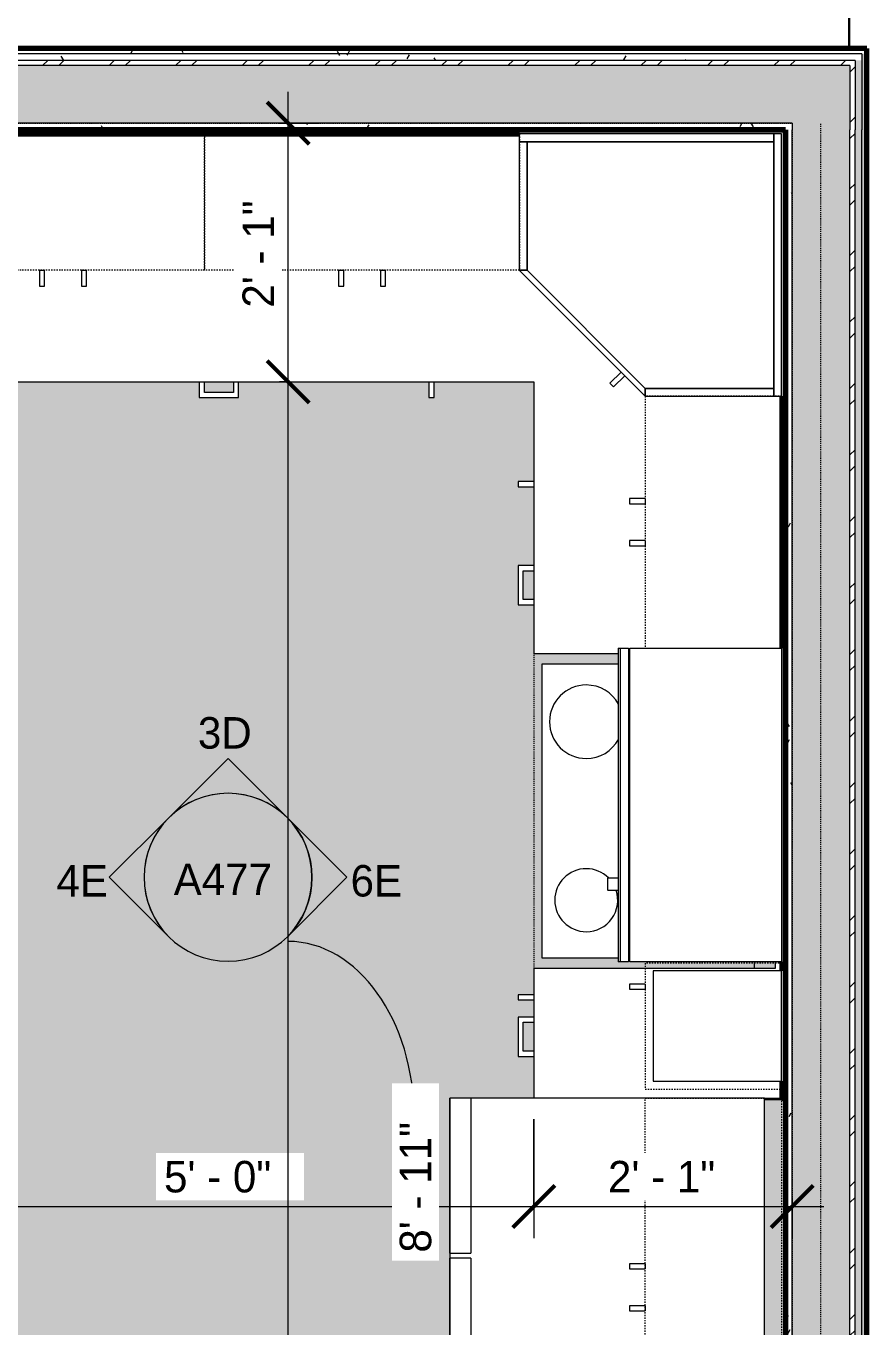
# Model space of a CAD drawing. Header units: inches. Extents: x -3927 to -2736, y 120 to 11438.
# Drawn here: x -3559.7 to -3479.5, y 11248.6 to 11372.5 of the extents above; entities that cross this region are included whole.
import ezdxf

# ---------------------------------------------------------------- set-up
doc = ezdxf.new("R2010")
doc.units = ezdxf.units.IN
doc.header["$MEASUREMENT"] = 0
doc.linetypes.add('Dash', pattern=[0.25, 0.125, -0.125])
doc.linetypes.add('Dash 3_32_', pattern=[0.1875, 0.09375, -0.09375])
for name, color, linetype, lineweight in [('0-1', 7, 'Continuous', 5), ('A-ANNO-DIMS', 211, 'Continuous', 9), ('A-ANNO-DIMS-32', 211, 'Continuous', 9), ('A-DETL-1', 90, 'Dash 3_32_', 18), ('A-FLOR-1', 250, 'Continuous', 18), ('A-WALL-2', 250, 'Continuous', 18), ('A-WALL-3', 113, 'Continuous', 70), ('A-WALL-4', 113, 'Continuous', 9), ('A-WALL-PATT-1', 7, 'Continuous', 9), ('A-WALL-PATT-2', 253, 'Continuous', 9), ('A-WALL-PATT-3', 8, 'Continuous', 9), ('G-ANNO-SYMB-2', 111, 'Continuous', 9), ('I-WALL-1', 10, 'Continuous', 70), ('Q-CASE', 31, 'Continuous', 9), ('Q-CASE-1', 31, 'Dash', 9), ('Q-SPCQ', 91, 'Continuous', 9)]:
    doc.layers.add(name, color=color, linetype=linetype, lineweight=lineweight)
doc.layers.add('A-AREA-PATT-1', color=7, linetype='Continuous', lineweight=9, transparency=1)
doc.styles.add('Century Gothic', font='ufonts.com_century-gothic.ttf', dxfattribs={"height": 3})
doc.dimstyles.new('OD_1__HACK_2', dxfattribs={"dimscale": 12, "dimtxt": 3.132505, "dimasz": 0.333333, "dimexe": 0.25, "dimexo": 0.166667, "dimgap": 0.041667, "dimtad": 1, "dimdec": 0, "dimzin": 3, "dimdsep": 46, "dimlunit": 4, "dimtxsty": 'Century Gothic', "dimblk1": 'OBLIQUE', "dimblk2": 'OBLIQUE', "dimsah": 1, "dimcen": 0.09, "dimdle": 0.25, "dimazin": 0, "dimtfac": 1, "dimtdec": 4, "dimtix": 1, "dimtmove": 0, "dimatfit": 3, "dimfxl": 1, "dimtvp": 1, "dimtfill": 1, "dimfrac": 2, "dimtolj": 1, "dimtzin": 0, "dimarcsym": 2})
doc.dimstyles.new('OD_1__HACK_2_1', dxfattribs={"dimscale": 12, "dimtxt": 3.132505, "dimasz": 0.333333, "dimexe": 0.25, "dimexo": 0.166667, "dimgap": 0.041667, "dimtad": 1, "dimdec": 0, "dimzin": 3, "dimdsep": 46, "dimlunit": 4, "dimtxsty": 'Century Gothic', "dimblk1": 'OBLIQUE', "dimblk2": 'OBLIQUE', "dimsah": 1, "dimcen": 0.09, "dimdle": 0.25, "dimazin": 0, "dimtfac": 1, "dimtdec": 4, "dimtix": 1, "dimtmove": 1, "dimatfit": 3, "dimfxl": 1, "dimtvp": 1, "dimtfill": 1, "dimfrac": 2, "dimtolj": 1, "dimtzin": 0, "dimarcsym": 2})
pattern_1 = [(0, (0, 0), (10.24, 2.56), [0.422, -7.258, 0.422, -7.258, -40.96]), (0, (0, 0), (10.24, 2.56), [-15.36, 0.422, -14.938, 0.422, -7.258, -17.92]), (0, (0, 0), (10.24, 2.56), [-38.4, 0.422, -4.698, 0.422, -12.378]), (120, (3.84, 1.28), (-7.33702503, 7.58810013), [0.422, -7.258, 0.422, -7.258, -40.96]), (120, (3.84, 1.28), (-7.33702503, 7.58810013), [-15.36, 0.422, -14.938, 0.422, -7.258, -17.92]), (120, (3.84, 1.28), (-7.33702503, 7.58810013), [-38.4, 0.422, -4.698, 0.422, -12.378]), (240, (5.12, 6.4), (-2.90297497, -10.14810013), [0.422, -7.258, 0.422, -7.258, -40.96]), (240, (5.12, 6.4), (-2.90297497, -10.14810013), [-15.36, 0.422, -14.938, 0.422, -7.258, -17.92]), (240, (5.12, 6.4), (-2.90297497, -10.14810013), [-38.4, 0.422, -4.698, 0.422, -12.378])]
pattern_2 = [(45, (0, 0), (-3.1678384, 3.1678384), []), (45, (0, 4.8), (-3.1678384, 3.1678384), [])]
pattern_3 = [(161.57, (0.16, 0.16), (-1.279773737, -0.000426766), [0, -9.107, 1.011, 0]), (18.43, (-0.16, 0.16), (-1.279773737, 0.000426766), [0, -9.107, 1.011, 0]), (108.43, (0.16, 0.16), (0.639452382, -3.199964008), [3.035, -7.083]), (71.57, (-0.16, 0.16), (0.639452382, 3.199964008), [3.035, -7.083])]

# ---------------------------------------------------------------- blocks, each defined once
blk = doc.blocks.new('CTR - 1st Phase - Shell_rvt-1-2ND _ 3RD FLOOR - 1BD D - ADA TYPE B')
at = {"layer": 'A-FLOR-1'}
for p, q in [((-3481.32, 11434.99), (-3481.32, 11370.36)), ((-3481.17, 11370.36), (-3481.17, 11434.99))]:
    blk.add_line(p, q, dxfattribs=at)
blk = doc.blocks.new('CTR - 1st Phase - Common Walls_rvt-1-2ND _ 3RD FLOOR - 1BD D - ADA TYPE B')
at = {"layer": 'A-WALL-PATT-1'}
h = blk.add_hatch(dxfattribs=at)
h.set_pattern_fill('FP_1', color=256, style=0, pattern_type=2)
h.set_pattern_definition(pattern_1)
h.paths.add_polyline_path([(-3649.52, 11369.86), (-3649.52, 11370.36), (-3651.65, 11370.36), (-3651.65, 11369.86), (-3651.15, 11369.86)], flags=0)
h.paths.add_polyline_path([(-3479.55, 11369.86), (-3479.55, 11370.36), (-3609.52, 11370.36), (-3609.52, 11369.86), (-3480.05, 11369.86)], flags=0)
h = blk.add_hatch(dxfattribs=at)
h.set_pattern_fill('FP_1', color=256, style=0, pattern_type=2)
h.set_pattern_definition(pattern_1)
h.paths.add_polyline_path([(-3649.52, 11369.24), (-3649.52, 11369.86), (-3652.27, 11369.86), (-3652.27, 11369.24), (-3651.15, 11369.24)], flags=0)
h.paths.add_polyline_path([(-3602.42, 11369.24), (-3480.05, 11369.24), (-3480.05, 11369.86), (-3609.52, 11369.86), (-3609.52, 11369.24)], flags=0)
h = blk.add_hatch(dxfattribs=at)
h.set_pattern_fill('FP_1', color=256, style=0, pattern_type=2)
h.set_pattern_definition(pattern_1)
h.paths.add_polyline_path([(-3480.22, 11123.15), (-3480.05, 11123.15), (-3480.05, 11369.24), (-3480.67, 11369.24), (-3480.67, 11123.15)], flags=0)
h = blk.add_hatch(dxfattribs=at)
h.set_pattern_fill('FP_1', color=256, style=0, pattern_type=2)
h.set_pattern_definition(pattern_1)
h.paths.add_polyline_path([(-3479.68, 11123.15), (-3479.55, 11123.15), (-3479.55, 11369.86), (-3480.05, 11369.86), (-3480.05, 11123.15)], flags=0)
h = blk.add_hatch(dxfattribs=at)
h.set_pattern_fill('FP_1', color=256, style=0, pattern_type=2)
h.set_pattern_definition(pattern_1)
h.paths.add_polyline_path([(-3486.67, 11362.61), (-3486.67, 11363.24), (-3609.52, 11363.24), (-3609.52, 11362.61), (-3487.3, 11362.61)], flags=0)
h.paths.add_polyline_path([(-3658.27, 11362.61), (-3649.52, 11362.61), (-3649.52, 11363.24), (-3658.9, 11363.24), (-3658.9, 11362.61)], flags=0)
h = blk.add_hatch(dxfattribs=at)
h.set_pattern_fill('FP_1', color=256, style=0, pattern_type=2)
h.set_pattern_definition(pattern_1)
h.paths.add_polyline_path([(-3486.67, 11129.81), (-3486.67, 11362.61), (-3487.3, 11362.61), (-3487.3, 11130.44), (-3486.71, 11129.85)], flags=0)
at = {"layer": 'A-WALL-PATT-2'}
h = blk.add_hatch(dxfattribs=at)
h.set_pattern_fill('FP_2', color=256, style=0, pattern_type=2)
h.set_pattern_definition(pattern_3)
h.paths.add_polyline_path([(-3534.05, 11363.24), (-3481.17, 11363.24), (-3481.17, 11368.74), (-3609.52, 11368.74), (-3609.52, 11363.24), (-3565.87, 11363.24)], flags=0)
h.paths.add_polyline_path([(-3649.52, 11363.24), (-3649.52, 11368.74), (-3658.27, 11368.74), (-3658.27, 11363.24)], flags=0)
h = blk.add_hatch(dxfattribs=at)
h.set_pattern_fill('FP_2', color=256, style=0, pattern_type=2)
h.set_pattern_definition(pattern_3)
h.paths.add_polyline_path([(-3486.67, 11123.15), (-3481.17, 11123.15), (-3481.17, 11363.24), (-3486.67, 11363.24), (-3486.67, 11123.19)], flags=0)
at = {"layer": 'A-WALL-PATT-3'}
h = blk.add_hatch(dxfattribs=at)
h.set_pattern_fill('FP_3', color=256, style=0, pattern_type=2)
h.set_pattern_definition(pattern_2)
h.paths.add_polyline_path([(-3534.05, 11368.74), (-3480.67, 11368.74), (-3480.67, 11369.24), (-3609.52, 11369.24), (-3609.52, 11368.74), (-3566.96, 11368.74)], flags=0)
h.paths.add_polyline_path([(-3652.77, 11368.74), (-3649.52, 11368.74), (-3649.52, 11369.24), (-3652.77, 11369.24), (-3652.77, 11369.16)], flags=0)
h = blk.add_hatch(dxfattribs=at)
h.set_pattern_fill('FP_3', color=256, style=0, pattern_type=2)
h.set_pattern_definition(pattern_2)
h.paths.add_polyline_path([(-3481.17, 11123.15), (-3480.67, 11123.15), (-3480.67, 11368.74), (-3481.17, 11368.74), (-3481.17, 11123.19)], flags=0)
at = {"layer": 'A-WALL-2'}
for p, q in [((-3480.05, 11369.86), (-3609.52, 11369.86)), ((-3480.67, 11369.24), (-3609.52, 11369.24)), ((-3480.67, 11369.24), (-3480.67, 11368.74)), ((-3480.05, 11369.86), (-3480.05, 11369.24)), ((-3480.05, 11369.24), (-3480.05, 11362.61)), ((-3481.17, 11368.74), (-3609.52, 11368.74)), ((-3481.17, 11368.74), (-3481.17, 11363.24)), ((-3480.67, 11368.74), (-3480.67, 11362.61)), ((-3486.67, 11363.24), (-3609.52, 11363.24)), ((-3486.67, 11363.24), (-3486.67, 11362.61)), ((-3481.17, 11363.24), (-3481.17, 11362.61)), ((-3486.67, 11129.81), (-3486.67, 11362.61)), ((-3481.17, 11123.15), (-3481.17, 11362.61)), ((-3480.67, 11123.15), (-3480.67, 11362.61)), ((-3480.05, 11123.15), (-3480.05, 11362.61))]:
    blk.add_line(p, q, dxfattribs=at)
at = {"layer": 'I-WALL-1'}
for p, q in [((-3479.55, 11370.36), (-3609.52, 11370.36)), ((-3479.55, 11369.86), (-3479.55, 11370.36)), ((-3479.55, 11362.61), (-3479.55, 11369.86)), ((-3609.52, 11362.61), (-3487.3, 11362.61)), ((-3487.3, 11362.61), (-3487.3, 11130.44)), ((-3479.55, 11123.15), (-3479.55, 11362.61))]:
    blk.add_line(p, q, dxfattribs=at)
blk = doc.blocks.new('Refrigerator_-_Side-by-Side_6047 - 36_ X 30_-345559-2ND _ 3RD FLOOR - 1BD D - ADA TYPE B')
at = {"layer": 'Q-SPCQ'}
for p, q in [((17.87, 14.42), (-17.88, 14.42)), ((-17.88, 14.42), (-17.88, -15.58)), ((17.87, -15.58), (17.87, 14.42)), ((-17.88, -13.58), (-3.13, -13.58)), ((-17.88, -13.58), (-17.88, -15.58)), ((-3.13, -15.58), (-3.13, -13.58)), ((-2.63, -13.58), (17.87, -13.58)), ((-2.63, -13.58), (-2.63, -15.58)), ((17.87, -15.58), (17.87, -13.58)), ((-17.88, -15.58), (17.87, -15.58)), ((-3.13, -15.58), (-17.88, -15.58)), ((17.87, -15.58), (-2.63, -15.58))]:
    blk.add_line(p, q, dxfattribs=at)
blk = doc.blocks.new('Range - 24_ x 30_-2320547-2ND _ 3RD FLOOR - 1BD D - ADA TYPE B')
at = {"layer": 'Q-SPCQ'}
blk.add_line((29.37, 22), (30, 22), dxfattribs=at)
for centre, radius, start, end in [((6.5, 6), 3.5, 118.666, 180), ((6.5, 6), 3.5, 360, 61.334), ((23.5, 6), 3, 360, 108.3771), ((23.5, 6), 3, 135.2343, 180), ((6.5, 6), 3.5, 180, 0), ((23.5, 6), 3, 180, 360)]:
    blk.add_arc(centre, radius, start, end, dxfattribs=at)
blk = doc.blocks.new('308 - 308-2727439-2ND _ 3RD FLOOR - 1BD D - ADA TYPE B')
at = {"layer": 'Q-CASE'}
for p, q in [((0, 25.19), (-12, 13.19)), ((0, 24.44), (0, 25.19)), ((0, 25.19), (0, 24.44)), ((12.25, 25.19), (0, 25.19)), ((12.25, 24.44), (12.25, 25.19)), ((13, 25.19), (12.25, 25.19)), ((12.25, 25.19), (12.25, 0.94)), ((13, 0.94), (13, 25.19)), ((0, 24.44), (-11.25, 13.19)), ((-11.25, 13.19), (0, 24.44)), ((12.25, 24.44), (0, 24.44)), ((0, 24.44), (12.25, 24.44)), ((12.25, 0.94), (12.25, 24.44)), ((-10.76, 16.55), (-11.11, 16.2)), ((-11.11, 16.2), (-10.05, 15.14)), ((-9.7, 15.49), (-10.76, 16.55)), ((-12, 13.19), (-11.25, 13.19)), ((-12, 13.19), (-12, 0.94)), ((-11.25, 13.19), (-12, 13.19)), ((-11.25, 13.19), (-11.25, 0.94)), ((-11.25, 0.94), (-11.25, 13.19)), ((-12, 0.94), (-11.25, 0.94)), ((13, 0.94), (-12, 0.94)), ((-12, 0.94), (-12, 0.19)), ((-12, 0.19), (13, 0.19)), ((-11.25, 0.94), (12.25, 0.94)), ((12.25, 0.94), (13, 0.94)), ((13, 0.19), (13, 0.94))]:
    blk.add_line(p, q, dxfattribs=at)
blk = doc.blocks.new('30quot_MicrowaveVent_11166 - 70cm miele oven-2322118-2ND _ 3RD FLOOR - 1BD D - ADA TYPE B')
at = {"layer": 'Q-CASE'}
for p, q in [((-14.2, -14.49), (-14.2, 0)), ((15.68, 0), (-14.2, 0)), ((15.68, 0), (15.68, -14.49)), ((15.68, -14.49), (-14.2, -14.49)), ((-14.2, -14.61), (15.68, -14.61)), ((-14.2, -15.39), (-14.2, -14.61)), ((15.68, -14.61), (15.68, -15.39)), ((-14.2, -15.6), (-14.2, -15.39)), ((-14.2, -15.39), (15.68, -15.39)), ((-14.2, -15.6), (15.68, -15.6)), ((7.69, -16.55), (7.69, -15.63)), ((8.88, -15.63), (8.88, -16.55)), ((15.68, -15.39), (15.68, -15.6)), ((7.69, -16.6), (8.88, -16.6))]:
    blk.add_line(p, q, dxfattribs=at)
blk = doc.blocks.new('300 Series Wall Hung Cabinet_302 - 24_ X 36_-2573584-2ND _ 3RD FLOOR - 1BD D - ADA TYPE B')
at = {"layer": 'Q-CASE'}
for p, q in [((-2.25, -13.19), (-1.76, -13.19)), ((-2.25, -13.19), (-2.25, -14.69)), ((-1.76, -14.69), (-1.76, -13.19)), ((1.75, -13.19), (2.24, -13.19)), ((1.75, -13.19), (1.75, -14.69)), ((2.24, -14.69), (2.24, -13.19)), ((-2.25, -14.69), (-1.76, -14.69)), ((1.75, -14.69), (2.24, -14.69))]:
    blk.add_line(p, q, dxfattribs=at)
at = {"layer": 'Q-CASE-1'}
for p, q in [((12, -0.19), (-12, -0.19)), ((-12, -0.19), (-12, -13.19)), ((12, -13.19), (12, -0.19)), ((-12, -13.19), (12, -13.19))]:
    blk.add_line(p, q, dxfattribs=at)
blk = doc.blocks.new('Single Door 1 Drawer 211 - 211 Base Cabinet Single Door1 Drawer 12_-2709705-2ND _ 3RD FLOOR - 1BD D - ADA TYPE B')
at = {"layer": 'Q-CASE'}
for p, q in [((-3.39, 25.5), (-7.14, 25.5)), ((-7.14, 25.5), (-7.14, 24)), ((-6.64, 24), (-6.64, 25)), ((-6.64, 25), (-3.89, 25)), ((-3.89, 25), (-3.89, 24)), ((-3.39, 24), (-3.39, 25.5)), ((-1.27, 25.5), (-1.76, 25.5)), ((-1.76, 25.5), (-1.76, 24)), ((-1.27, 24), (-1.27, 25.5)), ((-11.26, 2), (-11.26, 0))]:
    blk.add_line(p, q, dxfattribs=at)
blk = doc.blocks.new('300 Series Wall Hung Cabinet_302 - 30_ X 36_-2573882-2ND _ 3RD FLOOR - 1BD D - ADA TYPE B')
at = {"layer": 'Q-CASE'}
for p, q in [((-1.76, 14.69), (-2.25, 14.69)), ((-2.25, 14.69), (-2.25, 13.19)), ((-1.76, 13.19), (-1.76, 14.69)), ((2.24, 14.69), (1.75, 14.69)), ((1.75, 14.69), (1.75, 13.19)), ((2.24, 13.19), (2.24, 14.69)), ((-1.76, 13.19), (-2.25, 13.19)), ((2.24, 13.19), (1.75, 13.19))]:
    blk.add_line(p, q, dxfattribs=at)
at = {"layer": 'Q-CASE-1'}
for p, q in [((-15, 0.19), (-15, 13.19)), ((-15, 13.19), (15, 13.19)), ((15, 13.19), (15, 0.19)), ((15, 0.19), (-15, 0.19))]:
    blk.add_line(p, q, dxfattribs=at)
blk = doc.blocks.new('Base Cabinet 4 Drawer 254 - Base Cabinet 4 Drawer 254 12_-2556189-2ND _ 3RD FLOOR - 1BD D - ADA TYPE B')
at = {"layer": 'Q-CASE'}
for p, q in [((-1.14, -24), (-1.14, -25.5)), ((-0.64, -25), (-0.64, -24)), ((2.11, -24), (2.11, -25)), ((2.61, -25.5), (2.61, -24)), ((-1.14, -25.5), (2.61, -25.5)), ((2.11, -25), (-0.64, -25))]:
    blk.add_line(p, q, dxfattribs=at)
blk = doc.blocks.new('300 Series Wall Hung Cabinet_302 - 18_ x 36_-2359323-2ND _ 3RD FLOOR - 1BD D - ADA TYPE B')
at = {"layer": 'Q-CASE'}
for p, q in [((-1.76, 14.69), (-2.25, 14.69)), ((-2.25, 14.69), (-2.25, 13.19)), ((-1.76, 13.19), (-1.76, 14.69)), ((2.24, 14.69), (1.75, 14.69)), ((1.75, 14.69), (1.75, 13.19)), ((2.24, 13.19), (2.24, 14.69)), ((-1.76, 13.19), (-2.25, 13.19)), ((2.24, 13.19), (1.75, 13.19))]:
    blk.add_line(p, q, dxfattribs=at)
at = {"layer": 'Q-CASE-1'}
for p, q in [((-18, 0.19), (-18, 13.19)), ((-18, 13.19), (18, 13.19)), ((18, 13.19), (18, 0.19)), ((18, 0.19), (-18, 0.19))]:
    blk.add_line(p, q, dxfattribs=at)
blk = doc.blocks.new('300 Series Wall Hung Cabinet_301 - 12_-2216986-2ND _ 3RD FLOOR - 1BD D - ADA TYPE B')
at = {"layer": 'Q-CASE'}
for p, q in [((5.25, -0.19), (-5.25, -0.19)), ((-5.25, -0.19), (-5.25, -12.44)), ((5.25, -12.44), (5.25, -0.19)), ((-5.25, -12.44), (5.25, -12.44)), ((-4, -13.19), (-3.51, -13.19)), ((-4, -13.19), (-4, -14.69)), ((-3.51, -14.69), (-3.51, -13.19)), ((-4, -14.69), (-3.51, -14.69))]:
    blk.add_line(p, q, dxfattribs=at)
at = {"layer": 'Q-CASE-1'}
for p, q in [((6, -0.19), (-6, -0.19)), ((-6, -0.19), (-6, -13.19)), ((6, -13.19), (6, -0.19)), ((-6, -13.19), (6, -13.19))]:
    blk.add_line(p, q, dxfattribs=at)
blk = doc.blocks.new('Base Cabinet Corner 197 - Base Cabinet Corner 197-2565125-2ND _ 3RD FLOOR - 1BD D - ADA TYPE B')
at = {"layer": 'Q-CASE'}
for p, q in [((10.24, -24), (10.24, -25.5)), ((10.73, -25.5), (10.73, -24)), ((10.24, -25.5), (10.73, -25.5)), ((2.23, -33.51), (0.74, -33.51)), ((0.74, -34), (2.23, -34)), ((2.23, -34), (2.23, -33.51))]:
    blk.add_line(p, q, dxfattribs=at)
blk = doc.blocks.new('300 Series Wall Hung Cabinet_302 - 27_ X 36_-2605031-2ND _ 3RD FLOOR - 1BD D - ADA TYPE B')
at = {"layer": 'Q-CASE'}
for p, q in [((-1.76, 14.69), (-2.25, 14.69)), ((-2.25, 14.69), (-2.25, 13.19)), ((-1.76, 13.19), (-1.76, 14.69)), ((2.24, 14.69), (1.75, 14.69)), ((1.75, 14.69), (1.75, 13.19)), ((2.24, 13.19), (2.24, 14.69)), ((-1.76, 13.19), (-2.25, 13.19)), ((2.24, 13.19), (1.75, 13.19))]:
    blk.add_line(p, q, dxfattribs=at)
at = {"layer": 'Q-CASE-1'}
for p, q in [((-13.5, 0.19), (-13.5, 13.19)), ((-13.5, 13.19), (13.5, 13.19)), ((13.5, 13.19), (13.5, 0.19)), ((13.5, 0.19), (-13.5, 0.19))]:
    blk.add_line(p, q, dxfattribs=at)
blk = doc.blocks.new('Base Cabinet 3 Drawer 230 - Base Cabinet 3 Drawer 230 36_-2567957-2ND _ 3RD FLOOR - 1BD D - ADA TYPE B')
at = {"layer": 'Q-CASE'}
for p, q in [((-1.14, -24), (-1.14, -25.5)), ((-0.64, -25), (-0.64, -24)), ((2.11, -24), (2.11, -25)), ((2.61, -25.5), (2.61, -24)), ((-1.14, -25.5), (2.61, -25.5)), ((2.11, -25), (-0.64, -25))]:
    blk.add_line(p, q, dxfattribs=at)
blk = doc.blocks.new('Elevation - Filled Arrow-152140-2ND _ 3RD FLOOR - 1BD D - ADA TYPE B')
at = {"layer": 'G-ANNO-SYMB-2'}
for start, end in [(360, 180), (180, 360)]:
    blk.add_arc((0, 0), 0.25, start, end, dxfattribs=at)
blk = doc.blocks.new('Elevation - Filled Arrow-151867-2ND _ 3RD FLOOR - 1BD D - ADA TYPE B')
at = {"layer": 'G-ANNO-SYMB-2'}
for p, q in [((0, 0.3536), (-0.1768, 0.1768)), ((0.1768, 0.1768), (0, 0.3536))]:
    blk.add_line(p, q, dxfattribs=at)
blk.add_arc((0, 0), 0.25, 45, 135, dxfattribs=at)
blk = doc.blocks.new('DIMBLOCK6-2ND _ 3RD FLOOR - 1BD D - ADA TYPE B')
at = {"layer": 'A-ANNO-DIMS-32'}
for p, q in [((-3511.3, 11268.36), (-3511.3, 11257.04)), ((-3511.3, 11260.04), (-3511.3, 11268.36)), ((-3571.3, 11260.87), (-3571.3, 11257.04)), ((-3571.3, 11260.04), (-3571.3, 11260.87)), ((-3571.3, 11260.04), (-3511.3, 11260.04))]:
    blk.add_line(p, q, dxfattribs=at)
at = {"layer": 'A-ANNO-DIMS-32', "lineweight": 50}
for p, q in [((-3571.3, 11260.04), (-3569.3, 11262.04)), ((-3511.3, 11260.04), (-3509.3, 11262.04)), ((-3571.3, 11260.04), (-3573.3, 11258.04)), ((-3511.3, 11260.04), (-3513.3, 11258.04))]:
    blk.add_line(p, q, dxfattribs=at)
at = {"layer": 'A-ANNO-DIMS-32', "color": 0, "insert": (-3546.54, 11264.39), "char_height": 3, "width": 12.5897, "attachment_point": 1, "line_spacing_factor": 0.984502, "style": 'Century Gothic', "bg_fill": 3, "box_fill_scale": 1.25, "bg_fill_color": 256, "bg_fill_true_color": 13158600, "bg_fill_transparency": 0}
blk.add_mtext('5\' - 0"', dxfattribs=at)
blk = doc.blocks.new('_Oblique')
at = {"color": 0, "linetype": 'ByBlock', "lineweight": -2}
blk.add_line((-0.5, -0.5), (0.5, 0.5), dxfattribs=at)
blk = doc.blocks.new('DIMBLOCK7-2ND _ 3RD FLOOR - 1BD D - ADA TYPE B')
at = {"layer": 'A-ANNO-DIMS-32'}
for p, q in [((-3511.3, 11268.36), (-3511.3, 11257.04)), ((-3511.3, 11260.04), (-3511.3, 11268.36)), ((-3511.3, 11260.04), (-3483.67, 11260.04)), ((-3486.67, 11260.87), (-3486.67, 11257.04)), ((-3486.67, 11260.04), (-3486.67, 11260.87))]:
    blk.add_line(p, q, dxfattribs=at)
at = {"layer": 'A-ANNO-DIMS-32', "lineweight": 50}
for p, q in [((-3511.3, 11260.04), (-3509.3, 11262.04)), ((-3486.67, 11260.04), (-3484.67, 11262.04)), ((-3511.3, 11260.04), (-3513.3, 11258.04)), ((-3486.67, 11260.04), (-3488.67, 11258.04))]:
    blk.add_line(p, q, dxfattribs=at)
at = {"layer": 'A-ANNO-DIMS-32', "color": 0, "insert": (-3504.23, 11264.39), "char_height": 3, "width": 12.5897, "attachment_point": 1, "line_spacing_factor": 0.984502, "style": 'Century Gothic', "bg_fill": 3, "box_fill_scale": 1.25, "bg_fill_color": 256, "bg_fill_true_color": 13158600, "bg_fill_transparency": 0}
blk.add_mtext('2\' - 1"', dxfattribs=at)
blk = doc.blocks.new('DIMBLOCK22-2ND _ 3RD FLOOR - 1BD D - ADA TYPE B')
at = {"layer": 'A-ANNO-DIMS-32', "lineweight": 50}
for p, q in [((-3534.71, 11338.61), (-3536.71, 11340.61)), ((-3534.71, 11338.61), (-3532.71, 11336.61)), ((-3534.71, 11231.98), (-3536.71, 11233.98)), ((-3534.71, 11231.98), (-3532.71, 11229.98))]:
    blk.add_line(p, q, dxfattribs=at)
at = {"layer": 'A-ANNO-DIMS-32'}
for p, q in [((-3535.54, 11338.61), (-3531.71, 11338.61)), ((-3534.71, 11338.61), (-3535.54, 11338.61)), ((-3534.71, 11231.98), (-3534.71, 11338.61)), ((-3520.75, 11231.98), (-3537.71, 11231.98)), ((-3534.71, 11231.98), (-3520.75, 11231.98))]:
    blk.add_line(p, q, dxfattribs=at)
blk.add_ellipse((-3534.71, 11268.48), major_axis=(0, 16.82), ratio=0.714443, start_param=4.712389, end_param=6.283185, dxfattribs=at)
at = {"layer": 'A-ANNO-DIMS-32', "color": 0, "insert": (-3524.08, 11255.65), "char_height": 3, "width": 15.394, "attachment_point": 1, "rotation": 90, "line_spacing_factor": 0.984502, "style": 'Century Gothic', "bg_fill": 3, "box_fill_scale": 1.25, "bg_fill_color": 256, "bg_fill_true_color": 13158600, "bg_fill_transparency": 0}
blk.add_mtext('8\' - 11"', dxfattribs=at)
blk = doc.blocks.new('DIMBLOCK23-2ND _ 3RD FLOOR - 1BD D - ADA TYPE B')
at = {"layer": 'A-ANNO-DIMS-32', "lineweight": 50}
for p, q in [((-3534.71, 11363.24), (-3536.71, 11365.24)), ((-3534.71, 11363.24), (-3532.71, 11361.24)), ((-3534.71, 11338.61), (-3536.71, 11340.61)), ((-3534.71, 11338.61), (-3532.71, 11336.61))]:
    blk.add_line(p, q, dxfattribs=at)
at = {"layer": 'A-ANNO-DIMS-32'}
for p, q in [((-3534.71, 11338.61), (-3534.71, 11366.24)), ((-3535.54, 11363.24), (-3531.71, 11363.24)), ((-3534.71, 11363.24), (-3535.54, 11363.24)), ((-3535.54, 11338.61), (-3531.71, 11338.61)), ((-3534.71, 11338.61), (-3535.54, 11338.61))]:
    blk.add_line(p, q, dxfattribs=at)
at = {"layer": 'A-ANNO-DIMS-32', "color": 0, "insert": (-3539.06, 11345.68), "char_height": 3, "width": 12.5897, "attachment_point": 1, "rotation": 90, "line_spacing_factor": 0.984502, "style": 'Century Gothic', "bg_fill": 3, "box_fill_scale": 1.25, "bg_fill_color": 256, "bg_fill_true_color": 13158600, "bg_fill_transparency": 0}
blk.add_mtext('2\' - 1"', dxfattribs=at)

msp = doc.modelspace()

# ---------------------------------------------------------------- hatches: boundary and pattern name
at = {"layer": 'A-AREA-PATT-1'}
h = msp.add_hatch(color=256, dxfattribs=at)
h.paths.add_polyline_path([(-3521.12, 11198.36), (-3518.75, 11198.36), (-3518.75, 11231.98), (-3516.37, 11231.98), (-3516.37, 11234.61), (-3519.3, 11234.61), (-3519.3, 11270.36), (-3511.3, 11270.36), (-3511.3, 11274.36), (-3512.8, 11274.36), (-3512.8, 11278.11), (-3511.3, 11278.11), (-3511.3, 11279.73), (-3512.8, 11279.73), (-3512.8, 11280.22), (-3511.3, 11280.22), (-3511.3, 11282.73), (-3488.3, 11282.73), (-3488.3, 11283.36), (-3502.16, 11283.36), (-3502.16, 11283.73), (-3502.28, 11283.73), (-3502.28, 11283.36), (-3503.27, 11283.36), (-3503.27, 11283.73), (-3510.55, 11283.73), (-3510.55, 11311.73), (-3503.27, 11311.73), (-3503.27, 11312.73), (-3511.3, 11312.73), (-3511.3, 11317.36), (-3512.8, 11317.36), (-3512.8, 11321.11), (-3511.3, 11321.11), (-3511.3, 11328.63), (-3512.8, 11328.63), (-3512.8, 11329.11), (-3511.3, 11329.11), (-3511.3, 11338.61), (-3520.81, 11338.61), (-3520.81, 11337.12), (-3521.3, 11337.12), (-3521.3, 11338.61), (-3539.42, 11338.61), (-3539.42, 11337.11), (-3543.17, 11337.11), (-3543.17, 11338.61), (-3561.3, 11338.61), (-3561.3, 11337.12), (-3561.79, 11337.12), (-3561.79, 11338.61), (-3571.3, 11338.61), (-3571.3, 11329.11), (-3569.8, 11329.11), (-3569.8, 11328.63), (-3571.3, 11328.63), (-3571.3, 11326.61), (-3570.3, 11326.61), (-3570.3, 11293.61), (-3571.3, 11293.61), (-3571.3, 11293.36), (-3569.19, 11293.35), (-3569.12, 11293.32), (-3569.08, 11293.27), (-3569.05, 11293.17), (-3569.05, 11292.27), (-3568.8, 11292.27), (-3568.8, 11289.65), (-3568.55, 11289.65), (-3568.55, 11289.06), (-3568.8, 11289.06), (-3568.8, 11288.47), (-3568.55, 11288.47), (-3568.55, 11287.88), (-3568.8, 11287.88), (-3568.8, 11287.29), (-3568.55, 11287.29), (-3568.55, 11286.7), (-3568.8, 11286.7), (-3568.8, 11286.1), (-3568.55, 11286.1), (-3568.55, 11285.51), (-3568.8, 11285.51), (-3568.8, 11276.16), (-3568.55, 11276.16), (-3568.55, 11274.19), (-3568.8, 11274.19), (-3568.8, 11270.46), (-3569.05, 11270.46), (-3569.06, 11269.51), (-3569.12, 11269.41), (-3569.19, 11269.37), (-3569.25, 11269.36), (-3571.3, 11269.36), (-3571.3, 11261.99), (-3569.8, 11261.99), (-3569.8, 11258.24), (-3571.3, 11258.24), (-3571.3, 11248.99), (-3591.97, 11248.99), (-3591.97, 11198.86), (-3521.12, 11198.86), (-3521.12, 11198.44)], flags=0)
h.paths.add_polyline_path([(-3489.3, 11234.77), (-3487.3, 11234.77), (-3487.3, 11270.36), (-3489.3, 11270.36), (-3489.3, 11241.23)], flags=0)
h.paths.add_polyline_path([(-3571.3, 11258.74), (-3570.3, 11258.74), (-3570.3, 11261.49), (-3571.3, 11261.49), (-3571.3, 11259.74)], flags=0)
h.paths.add_polyline_path([(-3512.3, 11274.86), (-3511.3, 11274.86), (-3511.3, 11277.61), (-3512.3, 11277.61)], flags=0)
h.paths.add_polyline_path([(-3502.16, 11311.73), (-3502.16, 11312.73), (-3502.28, 11312.73), (-3502.28, 11311.73)], flags=0)
h.paths.add_polyline_path([(-3512.3, 11317.86), (-3511.3, 11317.86), (-3511.3, 11320.62), (-3512.3, 11320.62), (-3512.3, 11319.96)], flags=0)
h.paths.add_polyline_path([(-3539.92, 11337.61), (-3539.92, 11338.61), (-3542.67, 11338.61), (-3542.67, 11337.61)], flags=0)

# ---------------------------------------------------------------- linework, layer by layer
at = {"layer": 'A-DETL-1'}
for p, q in [((-3658.27, 11363.24), (-3486.67, 11363.24)), ((-3486.67, 11363.24), (-3486.67, 11126.19)), ((-3483.97, 11363.19), (-3483.97, 11123.15)), ((-3571.3, 11338.61), (-3511.3, 11338.61)), ((-3511.3, 11338.61), (-3511.3, 11270.36))]:
    msp.add_line(p, q, dxfattribs=at)
at = {"layer": 'A-WALL-3'}
for p, q in [((-3487.3, 11362.61), (-3596.67, 11362.61)), ((-3596.67, 11362.24), (-3512.67, 11362.24)), ((-3487.3, 11270.36), (-3487.3, 11362.61)), ((-3487.67, 11337.24), (-3487.67, 11313.24)), ((-3487.67, 11283.36), (-3487.67, 11282.49)), ((-3487.67, 11271.99), (-3487.67, 11270.36)), ((-3487.67, 11270.36), (-3487.3, 11270.36))]:
    msp.add_line(p, q, dxfattribs=at)
at = {"layer": 'A-WALL-4'}
for p, q in [((-3571.3, 11338.61), (-3511.3, 11338.61)), ((-3511.3, 11338.61), (-3511.3, 11312.73)), ((-3511.3, 11312.73), (-3503.27, 11312.73)), ((-3502.28, 11312.73), (-3502.16, 11312.73)), ((-3510.55, 11311.73), (-3510.55, 11283.73)), ((-3503.27, 11311.73), (-3510.55, 11311.73)), ((-3502.16, 11311.73), (-3502.28, 11311.73)), ((-3510.55, 11283.73), (-3503.27, 11283.73)), ((-3502.28, 11283.73), (-3502.16, 11283.73)), ((-3488.3, 11282.73), (-3511.3, 11282.73)), ((-3511.3, 11282.73), (-3511.3, 11270.36)), ((-3488.3, 11283.36), (-3488.3, 11282.73)), ((-3489.3, 11270.36), (-3487.67, 11270.36))]:
    msp.add_line(p, q, dxfattribs=at)

# ---------------------------------------------------------------- block references
at = {"layer": '0-1'}
for name in ['CTR - 1st Phase - Shell_rvt-1-2ND _ 3RD FLOOR - 1BD D - ADA TYPE B', 'CTR - 1st Phase - Common Walls_rvt-1-2ND _ 3RD FLOOR - 1BD D - ADA TYPE B']:
    msp.add_blockref(name, (0, 0), dxfattribs=at)
at = {"layer": 'G-ANNO-SYMB-2', "xscale": 31.99999999999999, "yscale": 31.99999999999999, "zscale": 31.99999999999999}
for name in ['Elevation - Filled Arrow-151867-2ND _ 3RD FLOOR - 1BD D - ADA TYPE B', 'Elevation - Filled Arrow-152140-2ND _ 3RD FLOOR - 1BD D - ADA TYPE B']:
    msp.add_blockref(name, (-3540.44, 11291.41), dxfattribs=at)
at = {"layer": 'G-ANNO-SYMB-2', "xscale": 31.99999999999999, "yscale": 31.99999999999999, "zscale": 31.99999999999999, "rotation": 89.99999999999835}
msp.add_blockref('Elevation - Filled Arrow-151867-2ND _ 3RD FLOOR - 1BD D - ADA TYPE B', (-3540.44, 11291.41), dxfattribs=at)
at = {"layer": 'G-ANNO-SYMB-2', "extrusion": (0, 0, -1), "xscale": 31.99999999999999, "yscale": 31.99999999999999, "zscale": 31.99999999999999, "rotation": 90.00000000000146}
msp.add_blockref('Elevation - Filled Arrow-151867-2ND _ 3RD FLOOR - 1BD D - ADA TYPE B', (3540.44, 11291.41), dxfattribs=at)
at = {"layer": 'Q-CASE'}
for name, p, rotation in [('300 Series Wall Hung Cabinet_302 - 27_ X 36_-2605031-2ND _ 3RD FLOOR - 1BD D - ADA TYPE B', (-3556.17, 11362.43), 180), ('300 Series Wall Hung Cabinet_302 - 30_ X 36_-2573882-2ND _ 3RD FLOOR - 1BD D - ADA TYPE B', (-3527.67, 11362.43), 180), ('308 - 308-2727439-2ND _ 3RD FLOOR - 1BD D - ADA TYPE B', (-3487.49, 11349.24), 90.00000000001026), ('Base Cabinet Corner 197 - Base Cabinet Corner 197-2565125-2ND _ 3RD FLOOR - 1BD D - ADA TYPE B', (-3487.3, 11339.35), 270.000000000012), ('300 Series Wall Hung Cabinet_302 - 24_ X 36_-2573584-2ND _ 3RD FLOOR - 1BD D - ADA TYPE B', (-3487.49, 11325.24), 270.0000000000103), ('Base Cabinet 4 Drawer 254 - Base Cabinet 4 Drawer 254 12_-2556189-2ND _ 3RD FLOOR - 1BD D - ADA TYPE B', (-3487.3, 11319.98), 270.000000000012), ('30quot_MicrowaveVent_11166 - 70cm miele oven-2322118-2ND _ 3RD FLOOR - 1BD D - ADA TYPE B', (-3487.67, 11299.04), 270.0000000000115), ('300 Series Wall Hung Cabinet_301 - 12_-2216986-2ND _ 3RD FLOOR - 1BD D - ADA TYPE B', (-3487.49, 11277.24), 270.0000000000103), ('Single Door 1 Drawer 211 - 211 Base Cabinet Single Door1 Drawer 12_-2709705-2ND _ 3RD FLOOR - 1BD D - ADA TYPE B', (-3487.3, 11281.49), 90.0000000000107), ('300 Series Wall Hung Cabinet_302 - 18_ x 36_-2359323-2ND _ 3RD FLOOR - 1BD D - ADA TYPE B', (-3487.49, 11252.36), 90.00000000001026)]:
    msp.add_blockref(name, p, dxfattribs=dict(at, rotation=rotation))
msp.add_blockref('Base Cabinet 3 Drawer 230 - Base Cabinet 3 Drawer 230 36_-2567957-2ND _ 3RD FLOOR - 1BD D - ADA TYPE B', (-3542.04, 11362.61), dxfattribs=at)
at = {"layer": 'Q-SPCQ'}
for name, p, rotation in [('Range - 24_ x 30_-2320547-2ND _ 3RD FLOOR - 1BD D - ADA TYPE B', (-3512.3, 11312.73), 269.9999999999951), ('Refrigerator_-_Side-by-Side_6047 - 36_ X 30_-345559-2ND _ 3RD FLOOR - 1BD D - ADA TYPE B', (-3503.72, 11252.48), 270.0000000000252)]:
    msp.add_blockref(name, p, dxfattribs=dict(at, rotation=rotation))

# ---------------------------------------------------------------- texts
at = {"layer": 'G-ANNO-SYMB-2', "char_height": 3, "attachment_point": 1, "style": 'Century Gothic'}
for s, insert, width in [('3D', (-3543.31, 11306.67), 6.666), ('4E', (-3556.79, 11292.58), 5.555), ('A477', (-3545.62, 11292.71), 12.221), ('6E', (-3528.76, 11292.58), 5.555)]:
    msp.add_mtext(s, dxfattribs=dict(at, insert=insert, width=width))

# ---------------------------------------------------------------- next in the draw order: dimensions: what is measured, and where the dimension line sits
at = {"layer": 'A-ANNO-DIMS'}
dim = msp.add_linear_dim(base=(-3511.3, 11260.04), p1=(-3571.3, 11262.87), p2=(-3511.3, 11270.36), dimstyle='OD_1__HACK_2', override={"dimpost": '<>', "dimfxl": 60.465177}, dxfattribs=at)
dim.commit()
dim.dimension.update_dxf_attribs({"geometry": 'DIMBLOCK6-2ND _ 3RD FLOOR - 1BD D - ADA TYPE B', "text_midpoint": (-3541.3, 11262.12)})

# ---------------------------------------------------------------- next in the draw order: dimensions: what is measured, and where the dimension line sits
dim = msp.add_linear_dim(base=(-3534.71, 11338.61), p1=(-3518.75, 11231.98), p2=(-3537.54, 11338.61), angle=90, dimstyle='OD_1__HACK_2_1', override={"dimpost": '<>', "dimfxl": 108.276119}, dxfattribs=at)
dim.commit()
dim.dimension.update_dxf_attribs({"geometry": 'DIMBLOCK22-2ND _ 3RD FLOOR - 1BD D - ADA TYPE B', "text_midpoint": (-3522.08, 11263.35), "dimtype": 160, "text_rotation": 90})
dim = msp.add_linear_dim(base=(-3486.67, 11260.04), p1=(-3511.3, 11270.36), p2=(-3486.67, 11262.87), dimstyle='OD_1__HACK_2', override={"dimpost": '<>', "dimfxl": 25.737683}, dxfattribs=at)
dim.commit()
dim.dimension.update_dxf_attribs({"geometry": 'DIMBLOCK7-2ND _ 3RD FLOOR - 1BD D - ADA TYPE B', "text_midpoint": (-3498.99, 11262.08)})

# ---------------------------------------------------------------- next in the draw order: dimensions: what is measured, and where the dimension line sits
dim = msp.add_linear_dim(base=(-3534.71, 11363.24), p1=(-3537.54, 11338.61), p2=(-3537.54, 11363.24), angle=90, dimstyle='OD_1__HACK_2', override={"dimpost": '<>', "dimfxl": 24.625}, dxfattribs=at)
dim.commit()
dim.dimension.update_dxf_attribs({"geometry": 'DIMBLOCK23-2ND _ 3RD FLOOR - 1BD D - ADA TYPE B', "text_midpoint": (-3536.75, 11350.93)})

doc.saveas('drawing.dxf')
